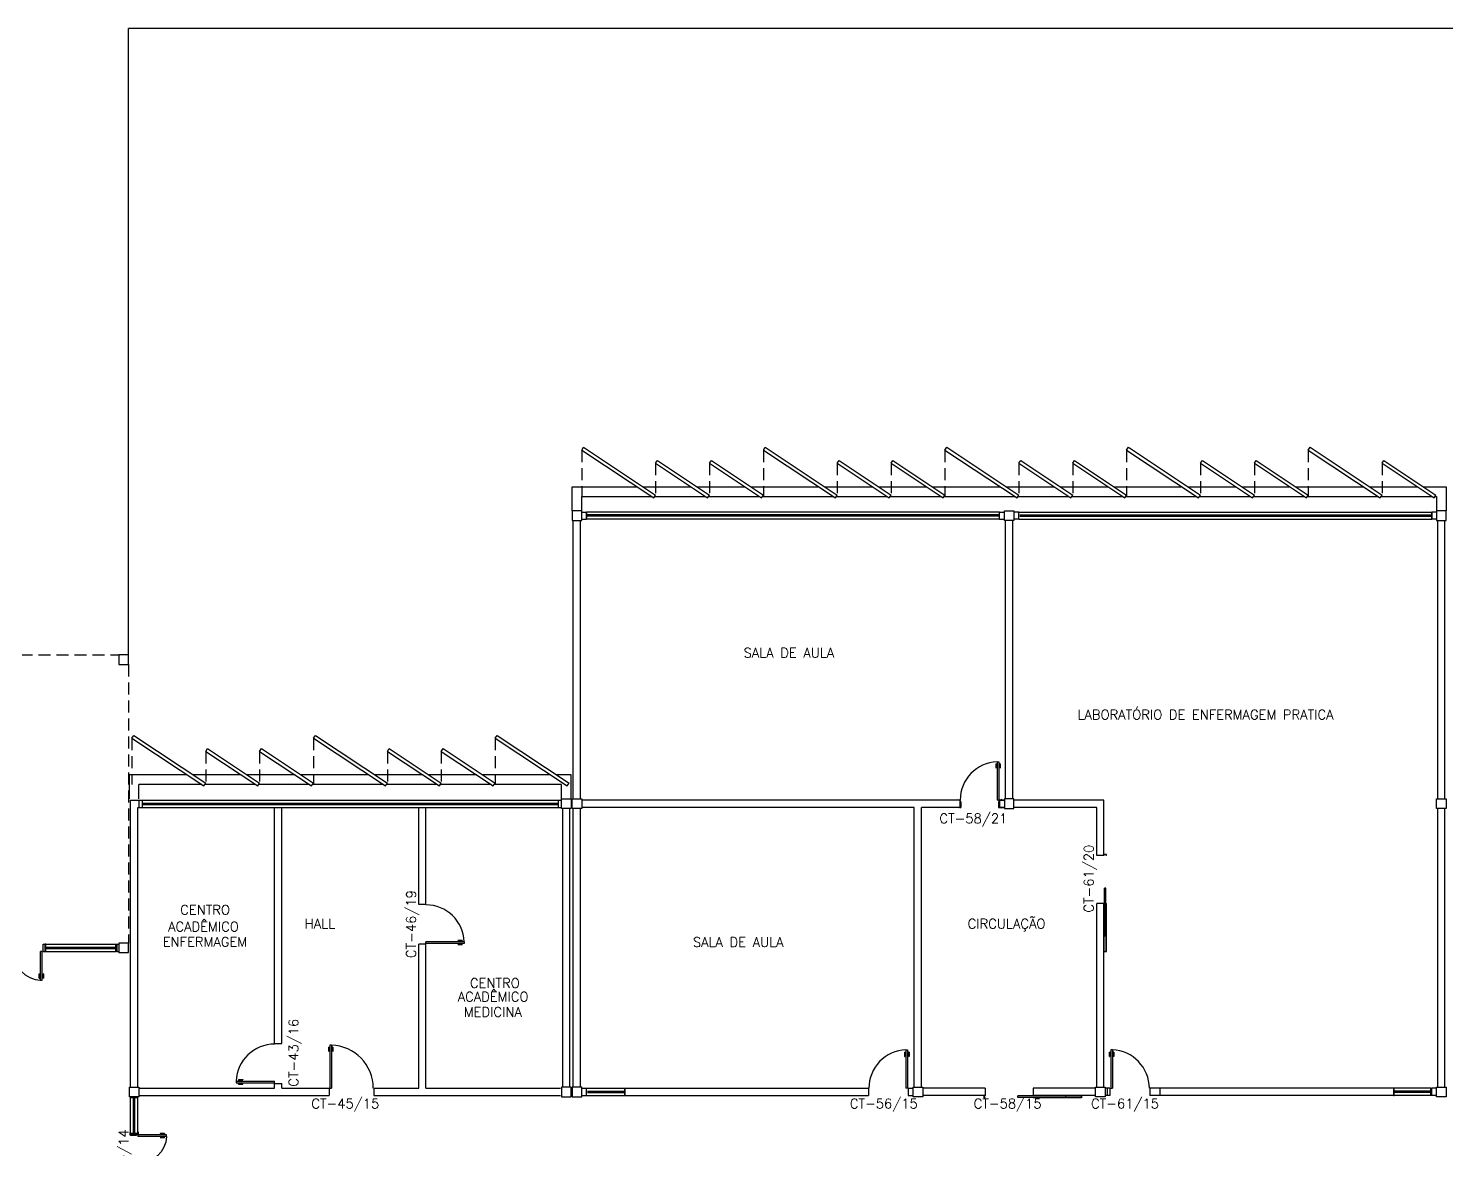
# Model space of a CAD drawing. Header units: millimetres. Extents: x 2069 to 2250, y 1124 to 1284.
# Drawn here: x 2112.67 to 2142.2, y 1235.32 to 1258.67 of the extents above; entities that cross this region are included whole.
import ezdxf

# ---------------------------------------------------------------- set-up
doc = ezdxf.new("R2010")
doc.units = ezdxf.units.MM
doc.linetypes.add('HIDDEN', pattern=[0.375, 0.25, -0.125])
for name, color, linetype in [('ALV', 2, 'Continuous'), ('DIV', 2, 'Continuous'), ('ENDEREÇO', 2, 'Continuous'), ('JANELA', 1, 'Continuous'), ('MACANETA', 1, 'Continuous'), ('MARCO', 2, 'Continuous'), ('PAVIMENTO', 1, 'Continuous'), ('PILARES', 3, 'Continuous'), ('PORTA', 2, 'Continuous'), ('PROJ', 1, 'HIDDEN'), ('TEXTO', 2, 'Continuous')]:
    doc.layers.add(name, color=color, linetype=linetype)
doc.styles.add('UNB-100', font='simplex.shx', dxfattribs={"height": 0.2})

# ---------------------------------------------------------------- blocks, each defined once
blk = doc.blocks.new('BRISEB')
at = {"layer": 'ALV'}
for p, q in [((-0.047, 1.266), (-0.009, 1.324)), ((-0.047, 1.266), (1.452, 0.271)), ((-0.009, 1.324), (1.491, 0.329)), ((3.735, 1.266), (3.774, 1.324)), ((3.735, 1.266), (5.235, 0.271)), ((3.774, 1.324), (5.273, 0.329)), ((7.517, 1.266), (7.556, 1.324)), ((7.517, 1.266), (9.017, 0.271)), ((7.556, 1.324), (9.055, 0.329)), ((1.491, 0.99), (1.53, 1.048)), ((1.491, 0.99), (2.574, 0.271)), ((1.53, 1.048), (2.613, 0.329)), ((2.613, 0.99), (2.652, 1.048)), ((2.613, 0.99), (3.696, 0.271)), ((2.652, 1.048), (3.735, 0.329)), ((5.273, 0.99), (5.312, 1.048)), ((5.273, 0.99), (6.357, 0.271)), ((5.312, 1.048), (6.395, 0.329)), ((6.395, 0.99), (6.434, 1.048)), ((6.395, 0.99), (7.478, 0.271)), ((6.434, 1.048), (7.517, 0.329)), ((1.452, 0.271), (1.491, 0.329)), ((2.574, 0.271), (2.613, 0.329)), ((3.696, 0.271), (3.735, 0.329)), ((5.235, 0.271), (5.273, 0.329)), ((6.357, 0.271), (6.395, 0.329)), ((7.478, 0.271), (7.517, 0.329)), ((9.017, 0.271), (9.055, 0.329))]:
    blk.add_line(p, q, dxfattribs=at)
at = {"layer": 'PAVIMENTO'}
for p, q in [((1.107, 0.5), (-0.1, 0.5)), ((-0.1, 0), (-0.1, 0.5)), ((1.408, 0.3), (0.1, 0.3)), ((0.1, 0), (0.1, 0.3)), ((2.229, 0.5), (1.234, 0.5)), ((2.53, 0.3), (1.472, 0.3)), ((3.351, 0.5), (2.356, 0.5)), ((3.652, 0.3), (2.594, 0.3)), ((4.889, 0.5), (3.477, 0.5)), ((5.191, 0.3), (3.716, 0.3)), ((6.011, 0.5), (5.016, 0.5)), ((6.313, 0.3), (5.254, 0.3)), ((7.133, 0.5), (6.138, 0.5)), ((7.435, 0.3), (6.376, 0.3)), ((8.671, 0.5), (7.26, 0.5)), ((8.9, 0.3), (7.498, 0.3)), ((9.1, 0.5), (8.798, 0.5)), ((8.9, 0), (8.9, 0.3)), ((9.1, 0), (9.1, 0.5))]:
    blk.add_line(p, q, dxfattribs=at)
at = {"layer": 'PROJ', "linetype": 'HIDDEN'}
for p, q in [((-0.047, 1.266), (-0.047, 0.3)), ((3.735, 1.266), (3.735, 0.3)), ((7.517, 1.266), (7.517, 0.3)), ((1.491, 0.99), (1.491, 0.3)), ((2.613, 0.99), (2.613, 0.3)), ((5.273, 0.99), (5.273, 0.3)), ((6.395, 0.99), (6.395, 0.3))]:
    blk.add_line(p, q, dxfattribs=at)
blk = doc.blocks.new('DOOR60')
at = {"layer": 'MACANETA', "color": 1}
for p, q in [((-0.015, -0.465), (-0.01, -0.465)), ((-0.015, -0.555), (-0.015, -0.465)), ((-0.015, -0.555), (0.012, -0.555)), ((-0.01, -0.555), (-0.01, -0.465)), ((-0.01, -0.535), (0.012, -0.535)), ((0.012, -0.563), (0.012, -0.528)), ((0.012, -0.528), (0.015, -0.528)), ((0.012, -0.563), (0.015, -0.563)), ((0.053, -0.528), (0.05, -0.528)), ((0.053, -0.563), (0.05, -0.563)), ((0.053, -0.563), (0.053, -0.528)), ((0.075, -0.535), (0.053, -0.535)), ((0.08, -0.555), (0.053, -0.555)), ((0.08, -0.465), (0.075, -0.465)), ((0.075, -0.555), (0.075, -0.465)), ((0.08, -0.555), (0.08, -0.465))]:
    blk.add_line(p, q, dxfattribs=at)
at = {"layer": 'PORTA'}
for p, q in [((0.015, -0.6), (0.015, 0)), ((0.015, 0), (0.05, 0)), ((0.05, -0.6), (0.05, 0)), ((0.05, -0.6), (0.015, -0.6))]:
    blk.add_line(p, q, dxfattribs=at)
at = {"layer": 'PORTA', "color": 1}
blk.add_arc((0.02, 0), 0.6, 272.866, 0, dxfattribs=at)
blk = doc.blocks.new('DOOR80')
at = {"layer": 'MACANETA', "color": 1}
for p, q in [((-0.015, -0.665), (-0.01, -0.665)), ((-0.015, -0.755), (-0.015, -0.665)), ((-0.015, -0.755), (0.012, -0.755)), ((-0.01, -0.755), (-0.01, -0.665)), ((-0.01, -0.735), (0.012, -0.735)), ((0.012, -0.763), (0.012, -0.728)), ((0.012, -0.728), (0.015, -0.728)), ((0.012, -0.763), (0.015, -0.763)), ((0.053, -0.728), (0.05, -0.728)), ((0.053, -0.763), (0.05, -0.763)), ((0.053, -0.763), (0.053, -0.728)), ((0.075, -0.735), (0.053, -0.735)), ((0.08, -0.755), (0.053, -0.755)), ((0.08, -0.665), (0.075, -0.665)), ((0.075, -0.755), (0.075, -0.665)), ((0.08, -0.755), (0.08, -0.665))]:
    blk.add_line(p, q, dxfattribs=at)
at = {"layer": 'PORTA'}
for p, q in [((0.015, -0.8), (0.015, 0)), ((0.015, 0), (0.05, 0)), ((0.05, -0.8), (0.05, 0)), ((0.05, -0.8), (0.015, -0.8))]:
    blk.add_line(p, q, dxfattribs=at)
at = {"layer": 'PORTA', "color": 1}
blk.add_arc((0.02, 0), 0.8, 272.1491, 0, dxfattribs=at)
blk = doc.blocks.new('BRISE')
at = {"layer": 'ALV'}
for p, q in [((0.1, 1.266), (0.138, 1.324)), ((0.1, 1.266), (1.6, 0.271)), ((0.138, 1.324), (1.638, 0.329)), ((3.882, 1.266), (3.921, 1.324)), ((3.882, 1.266), (5.382, 0.271)), ((3.921, 1.324), (5.421, 0.329)), ((7.664, 1.266), (7.703, 1.324)), ((7.664, 1.266), (9.164, 0.271)), ((7.703, 1.324), (9.203, 0.329)), ((11.446, 1.266), (11.485, 1.324)), ((11.446, 1.266), (12.946, 0.271)), ((11.485, 1.324), (12.985, 0.329)), ((15.228, 1.266), (15.267, 1.324)), ((15.228, 1.266), (16.728, 0.271)), ((15.267, 1.324), (16.767, 0.329)), ((1.638, 0.99), (1.677, 1.048)), ((1.638, 0.99), (2.721, 0.271)), ((1.677, 1.048), (2.76, 0.329)), ((2.76, 0.99), (2.799, 1.048)), ((2.76, 0.99), (3.843, 0.271)), ((2.799, 1.048), (3.882, 0.329)), ((5.421, 0.99), (5.459, 1.048)), ((5.421, 0.99), (6.504, 0.271)), ((5.459, 1.048), (6.542, 0.329)), ((6.542, 0.99), (6.581, 1.048)), ((6.542, 0.99), (7.626, 0.271)), ((6.581, 1.048), (7.664, 0.329)), ((9.203, 0.99), (9.241, 1.048)), ((9.203, 0.99), (10.286, 0.271)), ((9.241, 1.048), (10.324, 0.329)), ((10.324, 0.99), (10.363, 1.048)), ((10.324, 0.99), (11.408, 0.271)), ((10.363, 1.048), (11.446, 0.329)), ((12.985, 0.99), (13.023, 1.048)), ((12.985, 0.99), (14.068, 0.271)), ((13.023, 1.048), (14.106, 0.329)), ((14.106, 0.99), (14.145, 1.048)), ((14.106, 0.99), (15.19, 0.271)), ((14.145, 1.048), (15.228, 0.329)), ((16.767, 0.99), (16.805, 1.048)), ((16.767, 0.99), (17.85, 0.271)), ((16.805, 1.048), (17.888, 0.329)), ((1.6, 0.271), (1.638, 0.329)), ((2.721, 0.271), (2.76, 0.329)), ((3.843, 0.271), (3.882, 0.329)), ((5.382, 0.271), (5.421, 0.329)), ((6.504, 0.271), (6.542, 0.329)), ((7.626, 0.271), (7.664, 0.329)), ((9.164, 0.271), (9.203, 0.329)), ((10.286, 0.271), (10.324, 0.329)), ((11.408, 0.271), (11.446, 0.329)), ((12.946, 0.271), (12.985, 0.329)), ((14.068, 0.271), (14.106, 0.329)), ((15.19, 0.271), (15.228, 0.329)), ((16.728, 0.271), (16.767, 0.329)), ((17.85, 0.271), (17.888, 0.329)), ((17.869, 0.3), (17.9, 0.3))]:
    blk.add_line(p, q, dxfattribs=at)
at = {"layer": 'ALV', "color": 1}
for p, q in [((-0.1, 0), (-0.1, 0.5)), ((-0.1, 0.5), (1.254, 0.5)), ((0.1, 0), (0.1, 0.3)), ((0.1, 0.3), (1.556, 0.3)), ((1.381, 0.5), (2.376, 0.5)), ((1.619, 0.3), (2.678, 0.3)), ((2.503, 0.5), (3.498, 0.5)), ((2.741, 0.3), (3.799, 0.3)), ((3.625, 0.5), (5.037, 0.5)), ((3.863, 0.3), (5.338, 0.3)), ((5.163, 0.5), (6.158, 0.5)), ((5.401, 0.3), (6.46, 0.3)), ((6.285, 0.5), (7.28, 0.5)), ((6.523, 0.3), (7.582, 0.3)), ((7.407, 0.5), (8.819, 0.5)), ((7.645, 0.3), (9.12, 0.3)), ((8.945, 0.5), (9.94, 0.5)), ((9.183, 0.3), (10.242, 0.3)), ((10.067, 0.5), (11.062, 0.5)), ((10.305, 0.3), (11.364, 0.3)), ((11.189, 0.5), (12.601, 0.5)), ((11.427, 0.3), (12.902, 0.3)), ((12.727, 0.5), (13.722, 0.5)), ((12.965, 0.3), (14.024, 0.3)), ((13.849, 0.5), (14.844, 0.5)), ((14.087, 0.3), (15.146, 0.3)), ((14.971, 0.5), (16.383, 0.5)), ((15.209, 0.3), (16.684, 0.3)), ((16.509, 0.5), (17.504, 0.5)), ((16.747, 0.3), (17.806, 0.3)), ((17.631, 0.5), (18.1, 0.5)), ((17.9, 0.3), (17.9, 0)), ((18.1, 0.5), (18.1, 0))]:
    blk.add_line(p, q, dxfattribs=at)
at = {"layer": 'PROJ', "linetype": 'HIDDEN'}
for p, q in [((0.1, 1.266), (0.1, 0.3)), ((3.882, 1.266), (3.882, 0.3)), ((7.664, 1.266), (7.664, 0.3)), ((11.446, 1.266), (11.446, 0.3)), ((15.228, 1.266), (15.228, 0.3)), ((1.638, 0.99), (1.638, 0.3)), ((2.76, 0.99), (2.76, 0.3)), ((5.421, 0.99), (5.421, 0.3)), ((6.542, 0.99), (6.542, 0.3)), ((9.203, 0.99), (9.203, 0.3)), ((10.324, 0.99), (10.324, 0.3)), ((12.985, 0.99), (12.985, 0.3)), ((14.106, 0.99), (14.106, 0.3)), ((16.767, 0.99), (16.767, 0.3))]:
    blk.add_line(p, q, dxfattribs=at)
blk = doc.blocks.new('DOOR-90')
at = {"color": 1}
blk.add_arc((-0.02, 0), 0.9, 180, 268.0898, dxfattribs=at)
at = {"layer": 'MACANETA', "color": 1}
for p, q in [((-0.08, -0.855), (-0.08, -0.765)), ((-0.08, -0.765), (-0.075, -0.765)), ((-0.08, -0.855), (-0.053, -0.855)), ((-0.075, -0.855), (-0.075, -0.765)), ((-0.075, -0.835), (-0.053, -0.835)), ((-0.053, -0.828), (-0.05, -0.828)), ((-0.053, -0.863), (-0.053, -0.828)), ((-0.053, -0.863), (-0.05, -0.863)), ((-0.012, -0.828), (-0.015, -0.828)), ((-0.012, -0.863), (-0.015, -0.863)), ((-0.012, -0.863), (-0.012, -0.828)), ((0.01, -0.835), (-0.012, -0.835)), ((0.015, -0.855), (-0.012, -0.855)), ((0.01, -0.855), (0.01, -0.765)), ((0.015, -0.765), (0.01, -0.765)), ((0.015, -0.855), (0.015, -0.765))]:
    blk.add_line(p, q, dxfattribs=at)
at = {"layer": 'PORTA'}
for p, q in [((-0.05, -0.9), (-0.05, 0)), ((-0.015, 0), (-0.05, 0)), ((-0.015, -0.9), (-0.015, 0)), ((-0.05, -0.9), (-0.015, -0.9))]:
    blk.add_line(p, q, dxfattribs=at)
blk = doc.blocks.new('DOOR-60')
at = {"layer": 'MACANETA', "color": 1}
for p, q in [((-0.08, -0.555), (-0.08, -0.465)), ((-0.08, -0.465), (-0.075, -0.465)), ((-0.08, -0.555), (-0.053, -0.555)), ((-0.075, -0.555), (-0.075, -0.465)), ((-0.075, -0.535), (-0.053, -0.535)), ((-0.053, -0.528), (-0.05, -0.528)), ((-0.053, -0.563), (-0.053, -0.528)), ((-0.053, -0.563), (-0.05, -0.563)), ((-0.012, -0.528), (-0.015, -0.528)), ((-0.012, -0.563), (-0.015, -0.563)), ((-0.012, -0.563), (-0.012, -0.528)), ((0.01, -0.535), (-0.012, -0.535)), ((0.015, -0.555), (-0.012, -0.555)), ((0.01, -0.555), (0.01, -0.465)), ((0.015, -0.465), (0.01, -0.465)), ((0.015, -0.555), (0.015, -0.465))]:
    blk.add_line(p, q, dxfattribs=at)
at = {"layer": 'PORTA'}
for p, q in [((-0.05, -0.6), (-0.05, 0)), ((-0.015, 0), (-0.05, 0)), ((-0.015, -0.6), (-0.015, 0)), ((-0.05, -0.6), (-0.015, -0.6))]:
    blk.add_line(p, q, dxfattribs=at)
at = {"layer": 'PORTA', "color": 1}
blk.add_arc((-0.02, 0), 0.6, 180, 267.134, dxfattribs=at)
blk = doc.blocks.new('PL')
for p, q in [((0.25, 0.25), (0.25, 0.45)), ((0.25, 0.45), (0.45, 0.45)), ((0.45, 0.45), (0.45, 0.25)), ((0.45, 0.25), (0.25, 0.25))]:
    blk.add_line(p, q)
blk = doc.blocks.new('DOOR-80')
at = {"layer": 'MACANETA', "color": 1}
for p, q in [((-0.08, -0.755), (-0.08, -0.665)), ((-0.08, -0.665), (-0.075, -0.665)), ((-0.08, -0.755), (-0.053, -0.755)), ((-0.075, -0.755), (-0.075, -0.665)), ((-0.075, -0.735), (-0.053, -0.735)), ((-0.053, -0.728), (-0.05, -0.728)), ((-0.053, -0.763), (-0.053, -0.728)), ((-0.053, -0.763), (-0.05, -0.763)), ((-0.012, -0.728), (-0.015, -0.728)), ((-0.012, -0.763), (-0.015, -0.763)), ((-0.012, -0.763), (-0.012, -0.728)), ((0.01, -0.735), (-0.012, -0.735)), ((0.015, -0.755), (-0.012, -0.755)), ((0.01, -0.755), (0.01, -0.665)), ((0.015, -0.665), (0.01, -0.665)), ((0.015, -0.755), (0.015, -0.665))]:
    blk.add_line(p, q, dxfattribs=at)
at = {"layer": 'PORTA'}
for p, q in [((-0.05, -0.8), (-0.05, 0)), ((-0.015, 0), (-0.05, 0)), ((-0.015, -0.8), (-0.015, 0)), ((-0.05, -0.8), (-0.015, -0.8))]:
    blk.add_line(p, q, dxfattribs=at)
at = {"layer": 'PORTA', "color": 1}
blk.add_arc((-0.02, 0), 0.8, 180, 267.8509, dxfattribs=at)
blk = doc.blocks.new('PC')
at = {"layer": 'PORTA', "color": 2}
for p, q in [((-0.2, 0.02), (-0.15, 0.02)), ((-0.2, 0), (-0.2, 0.02)), ((-0.2, 0), (-0.195, 0)), ((-0.195, 0), (-0.195, 0.015)), ((-0.195, 0.015), (-0.155, 0.015)), ((-0.155, 0), (-0.155, 0.015)), ((-0.155, 0), (-0.15, 0)), ((-0.15, 0.02), (-0.15, 0))]:
    blk.add_line(p, q, dxfattribs=at)
at = {"layer": 'PORTA', "color": 3}
for p, q in [((-0.19, -1.683), (-0.19, -0.683)), ((-0.19, -0.683), (-0.16, -0.683)), ((-0.16, -1.683), (-0.16, -0.683)), ((-0.19, -1.683), (-0.16, -1.683))]:
    blk.add_line(p, q, dxfattribs=at)
at = {"layer": 'PORTA', "color": 1}
for p, q in [((-0.195, -1), (-0.2, -1)), ((-0.2, -2.005), (-0.2, -1)), ((-0.195, -2), (-0.195, -1)), ((-0.15, -1), (-0.155, -1)), ((-0.155, -2), (-0.155, -1)), ((-0.15, -1), (-0.15, -2.005)), ((-0.15, -2.005), (-0.2, -2.005)), ((-0.155, -2), (-0.195, -2))]:
    blk.add_line(p, q, dxfattribs=at)
blk = doc.blocks.new('PCD')
at = {"layer": 'MARCO', "xscale": -1}
blk.add_blockref('PC', (0, 0), dxfattribs=at)

msp = doc.modelspace()

# ---------------------------------------------------------------- linework, layer by layer
at = {"layer": 'ALV'}
for p, q in [((2124.01825, 1242.62312), (2124.01825, 1248.42312)), ((2124.16825, 1242.62312), (2124.16825, 1248.42312)), ((2124.19301, 1248.59812), (2124.29301, 1248.59812)), ((2124.19301, 1248.44812), (2124.29301, 1248.44812)), ((2124.29301, 1248.59812), (2124.29301, 1248.44812)), ((2132.89301, 1248.59812), (2132.99301, 1248.59812)), ((2132.89301, 1248.44812), (2132.89301, 1248.59812)), ((2132.89301, 1248.44812), (2132.99301, 1248.44812)), ((2133.01825, 1242.62312), (2133.01825, 1248.42312)), ((2133.16825, 1242.62312), (2133.16825, 1248.42312)), ((2133.29301, 1248.59812), (2133.19301, 1248.59812)), ((2133.29301, 1248.44812), (2133.19301, 1248.44812)), ((2133.29301, 1248.44812), (2133.29301, 1248.59812)), ((2141.89301, 1248.59812), (2141.89301, 1248.44812)), ((2141.99301, 1248.59812), (2141.89301, 1248.59812)), ((2141.99301, 1248.44812), (2141.89301, 1248.44812)), ((2142.01825, 1242.62312), (2142.01825, 1248.42312)), ((2142.16825, 1242.62312), (2142.16825, 1248.42312)), ((2114.79825, 1236.62312), (2114.79825, 1242.59812)), ((2114.79825, 1242.59812), (2115.04325, 1242.59812)), ((2114.97325, 1242.59812), (2114.97325, 1242.44812)), ((2123.70325, 1242.59812), (2123.77325, 1242.59812)), ((2123.77325, 1242.44812), (2123.77325, 1242.59812)), ((2132.0635, 1242.59812), (2124.19325, 1242.59812)), ((2132.0635, 1242.59812), (2132.0635, 1242.44812)), ((2132.8935, 1242.59812), (2132.9935, 1242.59812)), ((2132.8935, 1242.59812), (2132.8935, 1242.44812)), ((2132.99301, 1242.59812), (2132.8935, 1242.59812)), ((2135.06825, 1242.59812), (2133.19301, 1242.59812)), ((2135.06825, 1241.44812), (2135.06825, 1242.59812)), ((2114.94825, 1236.62312), (2114.94825, 1242.44812)), ((2114.94825, 1242.44812), (2115.04325, 1242.44812)), ((2117.79825, 1237.52812), (2117.79825, 1242.44812)), ((2117.94825, 1237.52812), (2117.94825, 1242.44812)), ((2120.79825, 1240.42812), (2120.79825, 1242.44812)), ((2120.94825, 1242.44812), (2123.77325, 1242.44812)), ((2120.94825, 1240.42812), (2120.94825, 1242.44812)), ((2123.79825, 1236.62312), (2123.79825, 1242.42312)), ((2123.94825, 1236.62312), (2123.94825, 1242.42312)), ((2124.01825, 1236.62312), (2124.01825, 1242.42312)), ((2124.16825, 1236.62312), (2124.16825, 1242.42312)), ((2131.11825, 1242.44812), (2124.19325, 1242.44812)), ((2131.11825, 1236.62312), (2131.11825, 1242.44812)), ((2131.26825, 1236.62312), (2131.26825, 1242.44812)), ((2132.0635, 1242.44812), (2131.26825, 1242.44812)), ((2132.8935, 1242.44812), (2132.9935, 1242.44812)), ((2132.99301, 1242.44812), (2132.8935, 1242.44812)), ((2134.91825, 1242.44812), (2133.19301, 1242.44812)), ((2134.91825, 1241.44812), (2134.91825, 1242.44812)), ((2142.01825, 1236.62312), (2142.01825, 1242.42312)), ((2142.16825, 1236.62312), (2142.16825, 1242.42312)), ((2135.06825, 1241.44812), (2134.91825, 1241.44812)), ((2120.94825, 1240.42812), (2120.79825, 1240.42812)), ((2134.91825, 1236.62312), (2134.91825, 1240.44812)), ((2135.06825, 1240.44812), (2134.91825, 1240.44812)), ((2135.06825, 1236.62312), (2135.06825, 1240.44812)), ((2112.97543, 1239.59812), (2113.02043, 1239.59812)), ((2112.97543, 1239.44812), (2112.97543, 1239.59812)), ((2113.02043, 1239.44812), (2113.02043, 1239.59812)), ((2114.51434, 1239.59812), (2114.55325, 1239.59812)), ((2114.51434, 1239.59812), (2114.51434, 1239.44812)), ((2120.94825, 1239.59812), (2120.79825, 1239.59812)), ((2120.79825, 1236.59812), (2120.79825, 1239.59812)), ((2120.94825, 1236.59812), (2120.94825, 1239.59812)), ((2112.97543, 1239.44812), (2113.02043, 1239.44812)), ((2114.51434, 1239.44812), (2114.55325, 1239.44812)), ((2117.79825, 1237.52812), (2117.94825, 1237.52812)), ((2114.97325, 1236.59812), (2117.79825, 1236.59812)), ((2117.79825, 1236.69812), (2117.94825, 1236.69812)), ((2117.79825, 1236.59812), (2117.79825, 1236.69812)), ((2117.94825, 1236.59812), (2117.94825, 1236.69812)), ((2117.94825, 1236.59812), (2118.93233, 1236.59812)), ((2118.93233, 1236.59812), (2118.93233, 1236.44812)), ((2119.86233, 1236.59812), (2120.79825, 1236.59812)), ((2119.86233, 1236.59812), (2119.86233, 1236.44812)), ((2120.94825, 1236.59812), (2123.75325, 1236.59812)), ((2124.19301, 1236.59812), (2124.29301, 1236.59812)), ((2124.29301, 1236.44812), (2124.29301, 1236.59812)), ((2125.09301, 1236.59812), (2130.16325, 1236.59812)), ((2125.09301, 1236.59812), (2125.09301, 1236.44812)), ((2130.16325, 1236.59812), (2130.16325, 1236.44812)), ((2130.99325, 1236.59812), (2131.09325, 1236.59812)), ((2130.99325, 1236.59812), (2130.99325, 1236.44812)), ((2132.59325, 1236.59812), (2131.29325, 1236.59812)), ((2132.59325, 1236.59812), (2132.59325, 1236.44812)), ((2133.59325, 1236.59812), (2133.59325, 1236.44812)), ((2134.89325, 1236.59812), (2133.59325, 1236.59812)), ((2135.19325, 1236.59812), (2135.09325, 1236.59812)), ((2135.13325, 1236.59812), (2135.09325, 1236.59812)), ((2135.13325, 1236.59812), (2135.13325, 1236.44812)), ((2135.19325, 1236.59812), (2135.19325, 1236.44812)), ((2141.0935, 1236.59812), (2136.02325, 1236.59812)), ((2136.02325, 1236.59812), (2136.02325, 1236.44812)), ((2136.23325, 1236.59812), (2136.23325, 1236.44812)), ((2141.0935, 1236.59812), (2141.0935, 1236.44812)), ((2141.8935, 1236.44812), (2141.8935, 1236.59812)), ((2141.9935, 1236.59812), (2141.8935, 1236.59812)), ((2114.97325, 1236.44812), (2118.93233, 1236.44812)), ((2119.86233, 1236.44812), (2123.75325, 1236.44812)), ((2124.19301, 1236.44812), (2124.29301, 1236.44812)), ((2125.09301, 1236.44812), (2130.16325, 1236.44812)), ((2130.99325, 1236.44812), (2131.09325, 1236.44812)), ((2132.59325, 1236.44812), (2131.29325, 1236.44812)), ((2134.89325, 1236.44812), (2133.59325, 1236.44812)), ((2135.19325, 1236.44812), (2135.09325, 1236.44812)), ((2135.13325, 1236.44812), (2135.09325, 1236.44812)), ((2141.0935, 1236.44812), (2136.02325, 1236.44812)), ((2141.9935, 1236.44812), (2141.8935, 1236.44812)), ((2114.94825, 1235.64312), (2114.79825, 1235.64312)), ((2114.79825, 1235.64312), (2114.94825, 1235.64312))]:
    msp.add_line(p, q, dxfattribs=at)
at = {"layer": 'JANELA'}
for p, q in [((2132.89301, 1248.59812), (2124.29301, 1248.59812)), ((2132.87301, 1248.53812), (2124.29301, 1248.53812)), ((2132.87301, 1248.50812), (2124.29301, 1248.50812)), ((2132.89301, 1248.44812), (2124.29301, 1248.44812)), ((2133.29301, 1248.59812), (2141.89301, 1248.59812)), ((2133.29301, 1248.44812), (2141.89301, 1248.44812)), ((2133.31301, 1248.53812), (2141.87301, 1248.53812)), ((2133.31301, 1248.50812), (2141.87301, 1248.50812)), ((2115.04325, 1242.59812), (2123.70325, 1242.59812)), ((2115.04325, 1242.53812), (2123.70325, 1242.53812)), ((2115.04325, 1242.50812), (2123.70325, 1242.50812)), ((2115.04325, 1242.44812), (2123.70325, 1242.44812)), ((2113.03434, 1239.59812), (2114.49434, 1239.59812)), ((2113.03434, 1239.53812), (2114.49434, 1239.53812)), ((2113.03434, 1239.50812), (2114.49434, 1239.50812)), ((2113.03434, 1239.44812), (2114.49434, 1239.44812)), ((2124.29301, 1236.59812), (2125.09301, 1236.59812)), ((2141.8735, 1236.59812), (2141.1135, 1236.59812)), ((2114.79825, 1235.66312), (2114.79825, 1236.40312)), ((2114.85825, 1235.66312), (2114.85825, 1236.40312)), ((2114.88825, 1235.66312), (2114.88825, 1236.40312)), ((2114.94825, 1235.66312), (2114.94825, 1236.40312)), ((2124.29301, 1236.44812), (2125.09301, 1236.44812)), ((2124.31301, 1236.53812), (2125.07301, 1236.53812)), ((2124.31301, 1236.50812), (2125.07301, 1236.50812)), ((2141.8735, 1236.53812), (2141.1135, 1236.53812)), ((2141.8735, 1236.50812), (2141.1135, 1236.50812)), ((2141.8735, 1236.44812), (2141.1135, 1236.44812))]:
    msp.add_line(p, q, dxfattribs=at)
at = {"layer": 'JANELA', "color": 3}
for p, q in [((2124.29301, 1248.59812), (2124.29301, 1248.59812)), ((2124.29301, 1248.44812), (2124.29301, 1248.59812)), ((2124.29301, 1248.44812), (2124.29301, 1248.44812)), ((2132.89301, 1248.59812), (2132.89301, 1248.59812)), ((2132.89301, 1248.44812), (2132.89301, 1248.59812)), ((2132.89301, 1248.44812), (2132.89301, 1248.44812)), ((2133.29301, 1248.59812), (2133.29301, 1248.59812)), ((2133.29301, 1248.44812), (2133.29301, 1248.59812)), ((2133.29301, 1248.44812), (2133.29301, 1248.44812)), ((2141.89301, 1248.59812), (2141.89301, 1248.59812)), ((2141.89301, 1248.44812), (2141.89301, 1248.59812)), ((2141.89301, 1248.44812), (2141.89301, 1248.44812)), ((2115.04325, 1242.59812), (2115.04325, 1242.44812)), ((2123.70325, 1242.59812), (2123.70325, 1242.44812)), ((2115.04325, 1242.44812), (2115.04325, 1242.44812)), ((2123.70325, 1242.44812), (2123.70325, 1242.44812)), ((2113.03434, 1239.59812), (2113.01434, 1239.59812)), ((2113.03434, 1239.44812), (2113.03434, 1239.59812)), ((2114.49434, 1239.59812), (2114.51434, 1239.59812)), ((2114.49434, 1239.44812), (2114.49434, 1239.59812)), ((2113.02043, 1239.44812), (2113.03434, 1239.44812)), ((2114.51434, 1239.44812), (2114.49434, 1239.44812)), ((2124.29301, 1236.59812), (2124.29301, 1236.59812)), ((2124.29301, 1236.44812), (2124.29301, 1236.59812)), ((2125.09301, 1236.59812), (2125.09301, 1236.59812)), ((2125.09301, 1236.44812), (2125.09301, 1236.59812)), ((2141.1135, 1236.59812), (2141.0935, 1236.59812)), ((2141.1135, 1236.44812), (2141.1135, 1236.59812)), ((2141.8735, 1236.59812), (2141.8935, 1236.59812)), ((2141.8735, 1236.44812), (2141.8735, 1236.59812)), ((2114.79825, 1236.42312), (2114.79825, 1236.40312)), ((2114.79825, 1236.40312), (2114.94825, 1236.40312)), ((2114.94825, 1236.40312), (2114.94825, 1236.42312)), ((2124.29301, 1236.44812), (2124.29301, 1236.44812)), ((2125.09301, 1236.44812), (2125.09301, 1236.44812)), ((2141.0935, 1236.44812), (2141.1135, 1236.44812)), ((2141.8935, 1236.44812), (2141.8735, 1236.44812)), ((2114.79825, 1235.64312), (2114.79825, 1235.66312)), ((2114.79825, 1235.66312), (2114.94825, 1235.66312)), ((2114.94825, 1235.66312), (2114.94825, 1235.64312))]:
    msp.add_line(p, q, dxfattribs=at)
at = {"layer": 'MARCO'}
for p, q in [((2132.0185, 1242.59812), (2132.0185, 1242.60812)), ((2132.0185, 1242.60812), (2132.0635, 1242.59812)), ((2132.0635, 1242.59812), (2132.0635, 1242.59812)), ((2132.0635, 1242.59812), (2132.0635, 1242.59812)), ((2132.0635, 1242.59812), (2132.0785, 1242.56312)), ((2132.0635, 1242.59812), (2132.0635, 1242.59812)), ((2132.0785, 1242.56312), (2132.0885, 1242.56312)), ((2132.0885, 1242.56312), (2132.0885, 1242.44812)), ((2132.8785, 1242.56312), (2132.8685, 1242.56312)), ((2132.8685, 1242.56312), (2132.8685, 1242.44812)), ((2132.8935, 1242.59812), (2132.8785, 1242.59812)), ((2132.8785, 1242.59812), (2132.8785, 1242.56312)), ((2132.9385, 1242.60812), (2132.8935, 1242.59812)), ((2132.8935, 1242.59812), (2132.8935, 1242.59812)), ((2132.8935, 1242.59812), (2132.8935, 1242.59812)), ((2132.9385, 1242.59812), (2132.9385, 1242.60812)), ((2132.0885, 1242.44812), (2132.0285, 1242.43812)), ((2132.0285, 1242.43812), (2132.0285, 1242.44812)), ((2132.0885, 1242.44812), (2132.0635, 1242.44812)), ((2132.0635, 1242.44812), (2132.0885, 1242.44812)), ((2132.0635, 1242.44812), (2132.0885, 1242.44812)), ((2132.8685, 1242.44812), (2132.8935, 1242.44812)), ((2132.8935, 1242.44812), (2132.8685, 1242.44812)), ((2132.8685, 1242.44812), (2132.9285, 1242.43812)), ((2132.8935, 1242.44812), (2132.8685, 1242.44812)), ((2132.9285, 1242.43812), (2132.9285, 1242.44812)), ((2114.78825, 1235.62812), (2114.78825, 1235.67812)), ((2114.78825, 1235.67812), (2114.79825, 1235.67812)), ((2114.94825, 1235.68812), (2114.95825, 1235.68812)), ((2114.95825, 1235.68812), (2114.95825, 1235.63812)), ((2114.79825, 1235.62812), (2114.78825, 1235.62812)), ((2114.79825, 1235.64312), (2114.79825, 1235.62812)), ((2114.79825, 1235.61812), (2114.79825, 1235.62812)), ((2114.91325, 1235.61812), (2114.79825, 1235.61812)), ((2114.94825, 1235.62812), (2114.91325, 1235.62812)), ((2114.91325, 1235.62812), (2114.91325, 1235.61812)), ((2114.94825, 1235.64312), (2114.94825, 1235.63812)), ((2114.95825, 1235.63812), (2114.94825, 1235.63812)), ((2114.94825, 1235.63812), (2114.94825, 1235.62812))]:
    msp.add_line(p, q, dxfattribs=at)
at = {"layer": 'PAVIMENTO'}
for p in [(2172.30731, 1258.66906), (2114.75325, 1245.62312)]:
    msp.add_line(p, (2114.75325, 1258.66906), dxfattribs=at)
at = {"layer": 'PILARES'}
for p, q in [((2123.99325, 1242.42312), (2123.99325, 1242.62312)), ((2123.99325, 1242.62312), (2124.19325, 1242.62312)), ((2124.19325, 1242.62312), (2124.19325, 1242.42312)), ((2124.19325, 1242.42312), (2123.99325, 1242.42312))]:
    msp.add_line(p, q, dxfattribs=at)
at = {"layer": 'PROJ'}
for p, q in [((2108.75325, 1245.62312), (2114.55325, 1245.62312)), ((2114.75325, 1245.42312), (2114.75325, 1239.62312))]:
    msp.add_line(p, q, dxfattribs=at)

# ---------------------------------------------------------------- block references
at = {"layer": 'ALV'}
msp.add_blockref('BRISE', (2124.0935, 1248.62312), dxfattribs=at)
at = {"layer": 'DIV'}
msp.add_blockref('BRISEB', (2114.87325, 1242.62312), dxfattribs=at)
msp.add_blockref('BRISEB', (2114.87325, 1242.62312), dxfattribs=at)
msp.add_blockref('BRISEB', (2114.87325, 1242.62312), dxfattribs=at)
at = {"layer": 'MARCO'}
msp.add_blockref('PCD', (2134.91825, 1241.44812), dxfattribs=at)
at = {"layer": 'PILARES', "xscale": -1}
for p in [(2124.44325, 1248.17312), (2142.4435, 1248.17312), (2115.00325, 1239.17312), (2124.22325, 1236.17312), (2124.44325, 1236.17312)]:
    msp.add_blockref('PL', p, dxfattribs=at)
at = {"layer": 'PILARES'}
for p in [(2132.7435, 1248.17312), (2114.52325, 1236.17312), (2130.84325, 1236.17312), (2134.64325, 1236.17312), (2141.74325, 1236.17312)]:
    msp.add_blockref('PL', p, dxfattribs=at)
at = {"layer": 'PILARES', "xscale": -1, "rotation": 180}
for p in [(2114.30325, 1245.87312), (2132.7435, 1242.87312)]:
    msp.add_blockref('PL', p, dxfattribs=at)
at = {"layer": 'PILARES', "rotation": 180}
for p in [(2124.22325, 1242.87312), (2142.4435, 1242.87312)]:
    msp.add_blockref('PL', p, dxfattribs=at)
at = {"layer": 'PORTA'}
for name, p, rotation in [('DOOR80', (2132.8935, 1242.59812), 180.0000000051448), ('DOOR80', (2120.94825, 1239.59812), 90.00000000257235), ('DOOR-80', (2117.79825, 1236.69812), 270.000000002572), ('DOOR-90', (2118.93233, 1236.59812), 180.0000000000009), ('DOOR80', (2130.99325, 1236.59812), 180.0000000051448), ('DOOR-80', (2135.19325, 1236.59812), 180.0000000102894), ('PC', (2132.59325, 1236.59812), 90)]:
    msp.add_blockref(name, p, dxfattribs=dict(at, rotation=rotation))
msp.add_blockref('DOOR-60', (2112.97543, 1239.44812), dxfattribs=at)
at = {"layer": 'PORTA', "xscale": -1, "rotation": 89.9999999922829}
msp.add_blockref('DOOR60', (2114.94825, 1235.64312), dxfattribs=at)

# ---------------------------------------------------------------- texts
at = {"layer": 'ENDEREÇO', "style": 'UNB-100'}
for s, p in [('CT-58/21', (2131.64132, 1242.11687)), ('CT-45/15', (2118.56287, 1236.1796)), ('CT-56/15', (2129.77589, 1236.1796)), ('CT-58/15', (2132.35488, 1236.1796)), ('CT-61/15', (2134.79884, 1236.1796))]:
    msp.add_text(s, height=0.2, dxfattribs=at).set_placement(p)
for s, p in [('CT-61/20', (2134.85083, 1240.25586)), ('CT-46/19', (2120.73904, 1239.30861)), ('CT-43/16', (2118.29175, 1236.63112)), ('CT-40/14', (2114.7548, 1234.32848))]:
    msp.add_text(s, height=0.2, rotation=90, dxfattribs=at).set_placement(p)
at = {"layer": 'TEXTO', "style": 'UNB-100'}
for s, p in [('SALA DE AULA', (2127.56486, 1245.56638)), ('LABORATÓRIO DE ENFERMAGEM PRATICA', (2134.51677, 1244.27924)), ('CENTRO', (2115.83258, 1240.21468)), ('ACADÊMICO', (2115.5794, 1239.86449)), ('HALL', (2118.42415, 1239.92478)), ('CIRCULAÇÃO', (2132.23008, 1239.92478)), ('ENFERMAGEM', (2115.46872, 1239.54764)), ('SALA DE AULA', (2126.50917, 1239.54201)), ('ACADÊMICO', (2121.61086, 1238.40478)), ('CENTRO', (2121.86588, 1238.68808)), ('MEDICINA', (2121.73724, 1238.08847))]:
    msp.add_text(s, height=0.2, dxfattribs=at).set_placement(p)

doc.saveas('drawing.dxf')
